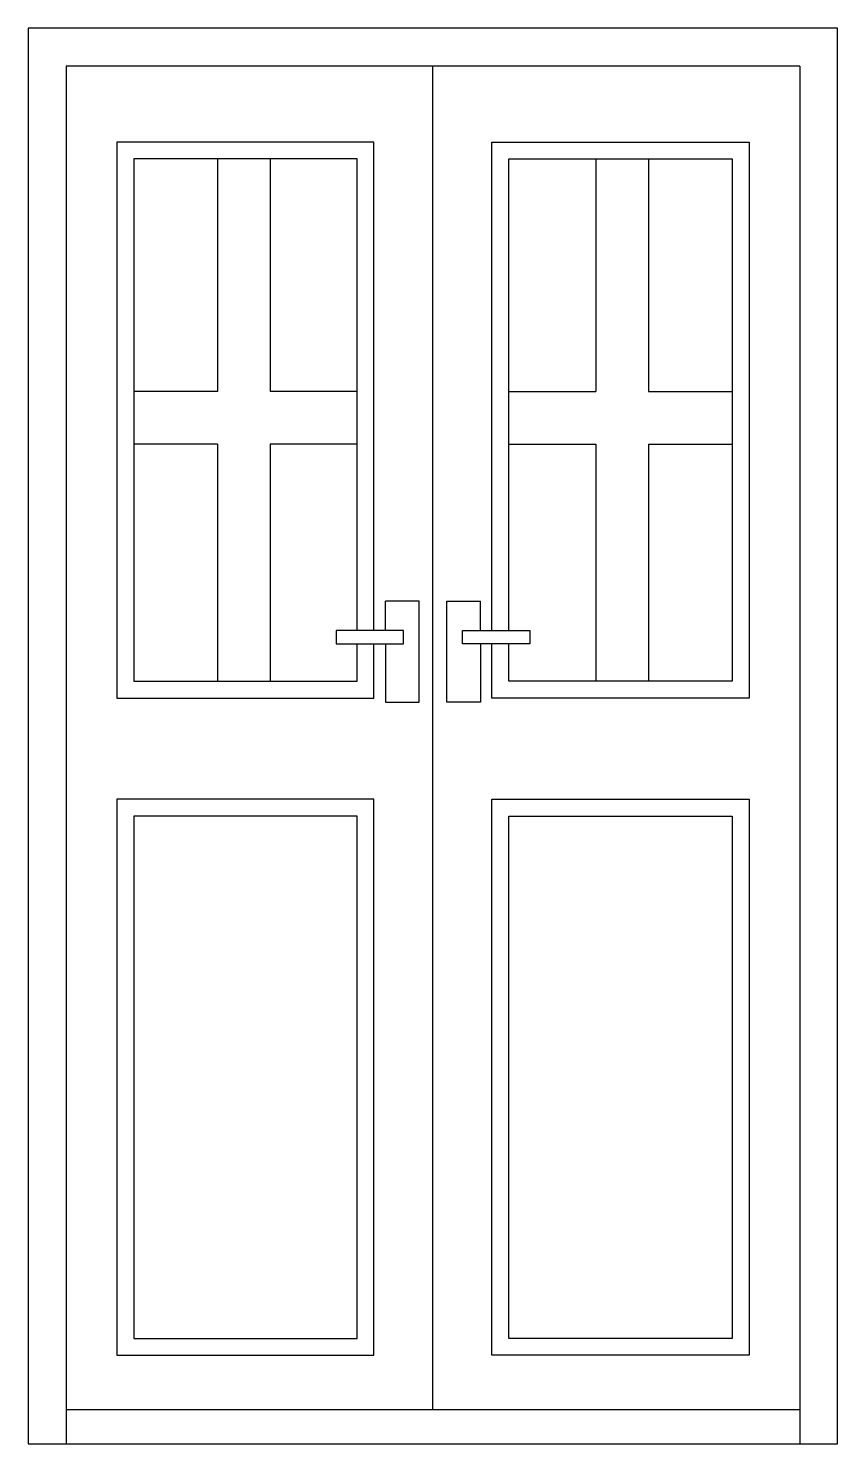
# Model space of a CAD drawing. Header units: millimetres. Extents: x -747.42 to -746.22, y 1751.63 to 1753.73.
import ezdxf

# ---------------------------------------------------------------- set-up
doc = ezdxf.new("R2010")
doc.units = ezdxf.units.MM
doc.header["$LTSCALE"] = 10
doc.layers.add('Portas', color=2, linetype='Continuous')

msp = doc.modelspace()

# ---------------------------------------------------------------- linework, layer by layer
at = {"layer": 'Portas', "color": 1}
for p, q in [((-746.272, 1753.6737), (-747.3595, 1753.6737)), ((-747.3595, 1753.6737), (-747.3595, 1751.63)), ((-746.8158, 1751.68), (-746.8158, 1753.6737)), ((-746.272, 1753.6737), (-746.272, 1751.63)), ((-747.1354, 1753.5362), (-747.1354, 1753.1913)), ((-747.0573, 1753.5362), (-747.0573, 1753.1913)), ((-746.5742, 1753.5362), (-746.5742, 1753.1913)), ((-746.4961, 1753.5362), (-746.4961, 1753.1913)), ((-747.1354, 1753.1913), (-747.2595, 1753.1913)), ((-746.9283, 1753.1913), (-747.0573, 1753.1913)), ((-746.7033, 1753.1913), (-746.5742, 1753.1913)), ((-746.4961, 1753.1913), (-746.372, 1753.1913)), ((-747.1354, 1753.1132), (-747.2595, 1753.1132)), ((-747.1354, 1753.1132), (-747.1354, 1752.7612)), ((-746.9283, 1753.1132), (-747.0573, 1753.1132)), ((-747.0573, 1753.1132), (-747.0573, 1752.7612)), ((-746.7033, 1753.1132), (-746.5742, 1753.1132)), ((-746.5742, 1753.1132), (-746.5742, 1752.7612)), ((-746.4961, 1753.1132), (-746.372, 1753.1132)), ((-746.4961, 1753.1132), (-746.4961, 1752.7612)), ((-746.8863, 1752.8367), (-746.8863, 1752.88)), ((-746.8363, 1752.88), (-746.8863, 1752.88)), ((-746.8363, 1752.73), (-746.8363, 1752.88)), ((-746.7952, 1752.73), (-746.7952, 1752.88)), ((-746.7952, 1752.88), (-746.7453, 1752.88)), ((-746.7453, 1752.8367), (-746.7453, 1752.88)), ((-746.9593, 1752.8367), (-746.9593, 1752.8167)), ((-746.8593, 1752.8367), (-746.9593, 1752.8367)), ((-746.8593, 1752.8167), (-746.8593, 1752.8367)), ((-746.7722, 1752.8167), (-746.7722, 1752.8367)), ((-746.7722, 1752.8367), (-746.6722, 1752.8367)), ((-746.6722, 1752.8367), (-746.6722, 1752.8167)), ((-746.9593, 1752.8167), (-746.8593, 1752.8167)), ((-746.8863, 1752.8167), (-746.8863, 1752.73)), ((-746.6722, 1752.8167), (-746.7722, 1752.8167)), ((-746.7453, 1752.8167), (-746.7453, 1752.73)), ((-746.8863, 1752.73), (-746.8363, 1752.73)), ((-746.7453, 1752.73), (-746.7952, 1752.73)), ((-746.272, 1751.68), (-747.3595, 1751.68))]:
    msp.add_line(p, q, dxfattribs=at)
at = {"layer": 'Portas'}
msp.add_lwpolyline([(-746.2158, 1751.63), (-746.2158, 1753.73), (-747.4158, 1753.73), (-747.4158, 1751.63)], close=True, dxfattribs=at)
at = {"layer": 'Portas', "color": 1}
for points in [[(-746.9033, 1752.8367), (-746.9033, 1753.5612), (-747.2845, 1753.5612), (-747.2845, 1752.7362), (-746.9033, 1752.7362), (-746.9033, 1752.8167)], [(-746.7283, 1752.8367), (-746.7283, 1753.5612), (-746.347, 1753.5612), (-746.347, 1752.7362), (-746.7283, 1752.7362), (-746.7283, 1752.8167)], [(-746.9283, 1752.8367), (-746.9283, 1753.5362), (-747.2595, 1753.5362), (-747.2595, 1752.7612), (-746.9283, 1752.7612), (-746.9283, 1752.8167)], [(-746.7033, 1752.8367), (-746.7033, 1753.5362), (-746.372, 1753.5362), (-746.372, 1752.7612), (-746.7033, 1752.7612), (-746.7033, 1752.8167)]]:
    msp.add_lwpolyline(points, dxfattribs=at)
for points in [[(-746.9033, 1751.7612), (-746.9033, 1752.5862), (-747.2845, 1752.5862), (-747.2845, 1751.7612)], [(-746.7283, 1751.7612), (-746.7283, 1752.5862), (-746.347, 1752.5862), (-746.347, 1751.7612)], [(-746.9283, 1751.7862), (-746.9283, 1752.5612), (-747.2595, 1752.5612), (-747.2595, 1751.7862)], [(-746.7033, 1751.7862), (-746.7033, 1752.5612), (-746.372, 1752.5612), (-746.372, 1751.7862)]]:
    msp.add_lwpolyline(points, close=True, dxfattribs=at)

doc.saveas('drawing.dxf')
